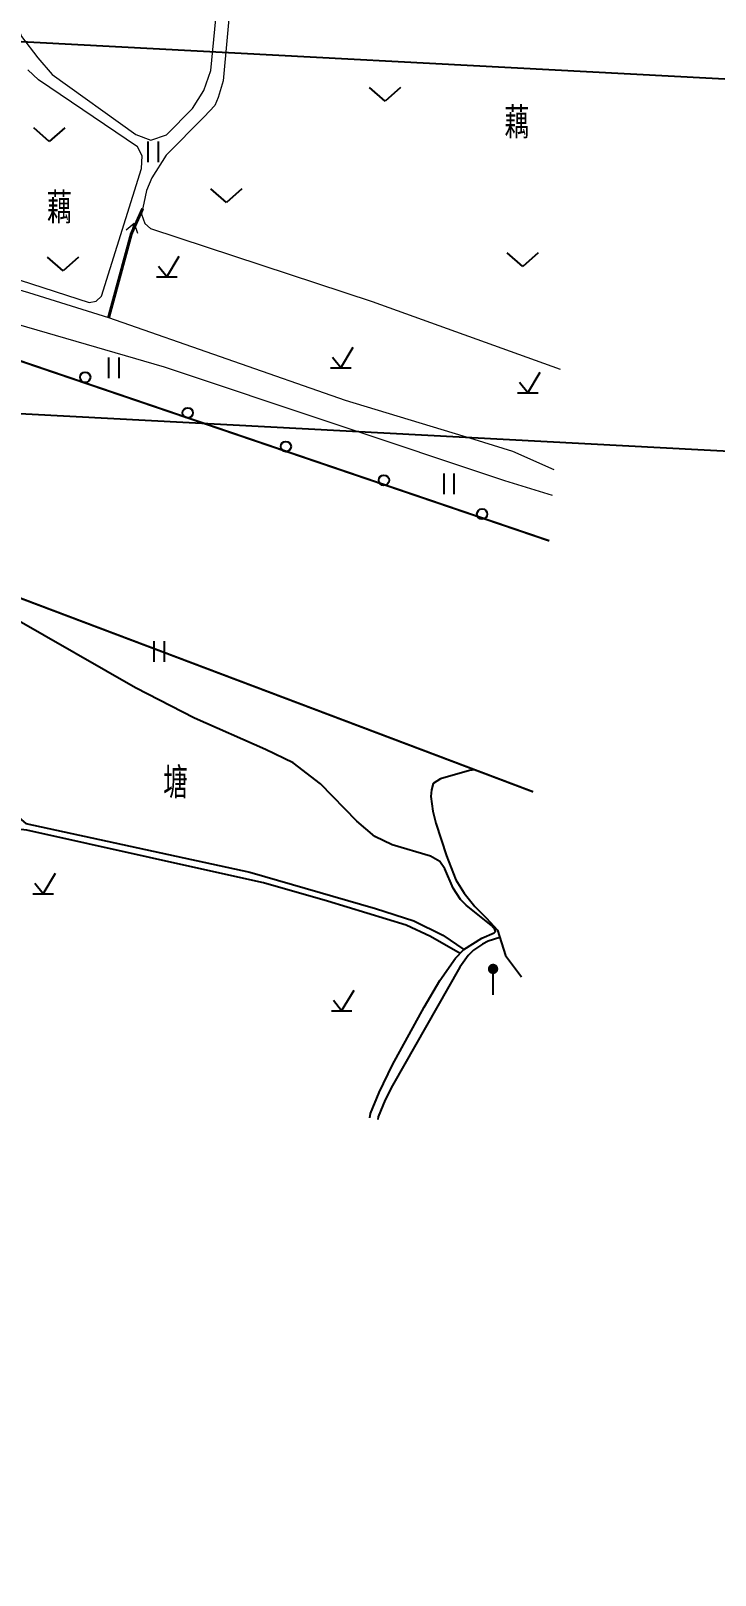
# Model space of a CAD drawing. Extents: x 529262 to 576451, y 2694391 to 2717535.
# Drawn here: x 567011.1 to 567044.2, y 2709845.5 to 2709920.3 of the extents above; entities that cross this region are included whole.
import ezdxf
from ezdxf.enums import TextEntityAlignment as Align
from ezdxf.xclip import XClip

# ---------------------------------------------------------------- set-up
doc = ezdxf.new("R2010")
doc.units = 0
doc.header["$XCLIPFRAME"] = 0
for name, color, linetype in [('DLSS', 4, 'Continuous'), ('DMTZ', 8, 'Continuous'), ('PP-COM', 7, 'Continuous'), ('RD-中线', 40, 'Continuous'), ('RD-红线', 7, 'Continuous'), ('ZBTZ', 8, 'Continuous'), ('ZJ', 7, 'Continuous')]:
    doc.layers.add(name, color=color, linetype=linetype)
doc.layers.add('SXSS', color=5, linetype='Continuous', lineweight=0)
doc.styles.add('HZ', font='rs.shx', dxfattribs={"width": 0.8, "bigfont": 'hztxt.shx'})
doc.linetypes.add('10421', pattern='A,2,[150,AAA.SHX,S=0.5,R=0,X=0,Y=0.5],1e-11', length=2)

# ---------------------------------------------------------------- blocks, each defined once
blk = doc.blocks.new('A$C19FD0107')
at = {"layer": 'RD-中线', "color": 8, "linetype": 'Continuous', "flags": 128}
for points in [[(-4915.644, 15741.627), (-4680.014, 15724.535, -0.06919), (-4464.529, 15678.478), (-4107.284, 15548.587, 0.074087), (-4020.642, 15530.949), (-3764.952, 15517.406)], [(-4490.734, 14139.438, 0), (-4490.29, 14139.417)], [(-3818.251, 14086.168, 0), (-3817.74, 14086.169)]]:
    blk.add_lwpolyline(points, format="xyb", dxfattribs=at)
at = {"layer": 'RD-红线', "color": 8, "linetype": 'Continuous', "flags": 128}
blk.add_lwpolyline([(-4021.594, 15512.975), (-3798.753, 15501.171)], dxfattribs=at)
blk = doc.blocks.new('gc086')
at = {"color": 8}
for p, q in [((0, 0), (7, 0)), ((7, 0), (6.18, 0.57)), ((7, 0), (6.18, -0.57))]:
    blk.add_line(p, q, dxfattribs=at)
blk = doc.blocks.new('gc126')
at = {"color": 8}
for p, q in [((0, 0), (-1.5, 1.32)), ((1.5, 1.32), (0, 0))]:
    blk.add_line(p, q, dxfattribs=at)
blk = doc.blocks.new('gc121')
at = {"color": 8}
for p, q in [((-0.5, -1), (-0.5, 1)), ((0.5, -1), (0.5, 1))]:
    blk.add_line(p, q, dxfattribs=at)
blk = doc.blocks.new('gc123')
at = {"color": 8}
for p, q in [((0, 0), (1.2, 2)), ((-1, 0), (1, 0)), ((0, 0), (-0.8, 1))]:
    blk.add_line(p, q, dxfattribs=at)
blk = doc.blocks.new('gc170')
at = {"color": 8, "linetype": 'Continuous'}
blk.add_circle((0, 0), 0.5, dxfattribs=at)
blk = doc.blocks.new('gc165')
at = {"color": 8}
blk.add_line((0, 0), (0, 2), dxfattribs=at)
at = {"color": 8, "const_width": 0.5}
blk.add_lwpolyline([(-0.25, 2.5, 1), (0.25, 2.5, 1)], format="xyb", close=True, dxfattribs=at)

msp = doc.modelspace()

# ---------------------------------------------------------------- linework, layer by layer
at = {"layer": 'DLSS', "linetype": 'Continuous', "const_width": 0.1, "elevation": 133.137, "flags": 128}
for points in [[(566939.532, 2709919.638), (567035.405, 2709883.451)], [(566987.524, 2709912.145), (567036.185, 2709895.608)]]:
    msp.add_lwpolyline(points, dxfattribs=at)
at = {"layer": 'DMTZ', "linetype": '10421', "elevation": 133.12, "flags": 128}
msp.add_lwpolyline([(567032.047, 2709875.81), (567032.917, 2709876.368), (567033.518, 2709876.628), (567033.575, 2709876.692), (567033.541, 2709876.785), (567033.379, 2709876.975), (567032.162, 2709877.967), (567031.883, 2709878.232), (567031.522, 2709878.783), (567031.123, 2709879.727), (567030.877, 2709880.076), (567030.424, 2709880.331), (567028.572, 2709880.891), (567027.733, 2709881.29), (567026.864, 2709882.03), (567025.102, 2709883.842), (567023.778, 2709884.859), (567022.429, 2709885.503), (567018.994, 2709887.016), (567016.126, 2709888.492), (567010.26, 2709891.851), (567009.403, 2709892.082), (567008.73, 2709892.12), (567008.091, 2709891.935), (567005.121, 2709885.443), (567007.836, 2709884.102), (567009.127, 2709883.345), (567010.816, 2709881.915), (567021.668, 2709879.565), (567027.755, 2709877.808), (567029.624, 2709877.209), (567031.028, 2709876.508), (567032.047, 2709875.81)], close=True, dxfattribs=at)
msp.add_lwpolyline([(567032.047, 2709875.81), (567032.917, 2709876.368), (567033.518, 2709876.628), (567033.575, 2709876.692), (567033.541, 2709876.785), (567033.379, 2709876.975), (567032.162, 2709877.967), (567031.883, 2709878.232), (567031.522, 2709878.783), (567031.123, 2709879.727), (567030.877, 2709880.076), (567030.424, 2709880.331), (567028.572, 2709880.891), (567027.733, 2709881.29), (567026.864, 2709882.03), (567025.102, 2709883.842), (567023.778, 2709884.859), (567022.429, 2709885.503), (567018.994, 2709887.016), (567016.126, 2709888.492), (567010.26, 2709891.851), (567009.403, 2709892.082), (567008.73, 2709892.12), (567008.091, 2709891.935), (567005.121, 2709885.443), (567007.836, 2709884.102), (567009.127, 2709883.345), (567010.816, 2709881.915), (567021.668, 2709879.565), (567027.755, 2709877.808), (567029.624, 2709877.209), (567031.028, 2709876.508), (567032.047, 2709875.81)], close=True, dxfattribs=at)
at = {"layer": 'DMTZ', "linetype": '10421', "flags": 128}
for points, elevation in [([(567032.575, 2709884.519), (567032.325, 2709884.492), (567030.91, 2709884.087), (567030.55, 2709883.85), (567030.47, 2709883.549), (567030.445, 2709883.234), (567030.547, 2709882.512), (567030.681, 2709881.938), (567031.21, 2709880.345), (567031.648, 2709879.197), (567032.061, 2709878.537), (567032.573, 2709877.899), (567033.118, 2709877.354), (567033.682, 2709876.76), (567034.06, 2709875.526), (567034.83, 2709874.485)], 132.711), ([(567032.575, 2709884.519), (567032.325, 2709884.492), (567030.91, 2709884.087), (567030.55, 2709883.85), (567030.47, 2709883.549), (567030.445, 2709883.234), (567030.547, 2709882.512), (567030.681, 2709881.938), (567031.21, 2709880.345), (567031.648, 2709879.197), (567032.061, 2709878.537), (567032.573, 2709877.899), (567033.118, 2709877.354), (567033.682, 2709876.76), (567034.06, 2709875.526), (567034.83, 2709874.485)], 132.711), ([(567031.858, 2709875.615), (567030.422, 2709876.446), (567029.244, 2709876.996), (567025.44, 2709878.153), (567022.338, 2709879.044), (567019.787, 2709879.602), (567010.863, 2709881.595), (567010.579, 2709881.627)], 133.194), ([(567031.858, 2709875.615), (567030.422, 2709876.446), (567029.244, 2709876.996), (567025.44, 2709878.153), (567022.338, 2709879.044), (567019.787, 2709879.602), (567010.863, 2709881.595), (567010.579, 2709881.627)], 133.194), ([(567031.858, 2709875.615), (567030.422, 2709876.446), (567029.244, 2709876.996), (567025.44, 2709878.153), (567022.338, 2709879.044), (567019.787, 2709879.602), (567010.863, 2709881.595), (567010.579, 2709881.627)], 133.194), ([(567031.858, 2709875.615), (567030.422, 2709876.446), (567029.244, 2709876.996), (567025.44, 2709878.153), (567022.338, 2709879.044), (567019.787, 2709879.602), (567010.863, 2709881.595), (567010.579, 2709881.627)], 133.194), ([(567033.791, 2709876.403), (567033.227, 2709876.224), (567032.949, 2709876.072), (567032.511, 2709875.78), (567032.247, 2709875.521), (567031.853, 2709874.962), (567028.582, 2709869.235), (567028.226, 2709868.531), (567027.891, 2709867.707), (567027.872, 2709867.578)], 132.711), ([(567033.791, 2709876.403), (567033.227, 2709876.224), (567032.949, 2709876.072), (567032.511, 2709875.78), (567032.247, 2709875.521), (567031.853, 2709874.962), (567028.582, 2709869.235), (567028.226, 2709868.531), (567027.891, 2709867.707), (567027.872, 2709867.578)], 132.711), ([(567033.791, 2709876.403), (567033.227, 2709876.224), (567032.949, 2709876.072), (567032.511, 2709875.78), (567032.247, 2709875.521), (567031.853, 2709874.962), (567028.582, 2709869.235), (567028.226, 2709868.531), (567027.891, 2709867.707), (567027.872, 2709867.578)], 132.711), ([(567033.791, 2709876.403), (567033.227, 2709876.224), (567032.949, 2709876.072), (567032.511, 2709875.78), (567032.247, 2709875.521), (567031.853, 2709874.962), (567028.582, 2709869.235), (567028.226, 2709868.531), (567027.891, 2709867.707), (567027.872, 2709867.578)], 132.711), ([(567027.49, 2709867.663), (567027.518, 2709867.867), (567027.932, 2709868.898), (567028.591, 2709870.237), (567030.123, 2709873.018), (567030.881, 2709874.314), (567031.64, 2709875.389), (567032.047, 2709875.81)], 133.12), ([(567027.49, 2709867.663), (567027.518, 2709867.867), (567027.932, 2709868.898), (567028.591, 2709870.237), (567030.123, 2709873.018), (567030.881, 2709874.314), (567031.64, 2709875.389), (567032.047, 2709875.81)], 133.12), ([(567027.49, 2709867.663), (567027.518, 2709867.867), (567027.932, 2709868.898), (567028.591, 2709870.237), (567030.123, 2709873.018), (567030.881, 2709874.314), (567031.64, 2709875.389), (567032.047, 2709875.81)], 133.12), ([(567027.49, 2709867.663), (567027.518, 2709867.867), (567027.932, 2709868.898), (567028.591, 2709870.237), (567030.123, 2709873.018), (567030.881, 2709874.314), (567031.64, 2709875.389), (567032.047, 2709875.81)], 133.12)]:
    msp.add_lwpolyline(points, dxfattribs=dict(at, elevation=elevation))
at = {"layer": 'SXSS', "color": 8, "linetype": '10421', "elevation": 132.386, "flags": 128}
msp.add_lwpolyline([(567020.983, 2709931.817), (567020.723, 2709932.019), (567015.059, 2709932.957), (567013.183, 2709933.245), (567009.329, 2709933.559), (567007.761, 2709933.83), (567004.478, 2709934.678), (567002.47, 2709935.303), (567001.208, 2709935.754), (566998.255, 2709937), (566996.991, 2709937.367), (566995.985, 2709937.568), (566993.46, 2709937.894), (566992.213, 2709937.991), (566991.837, 2709937.872), (566991.553, 2709937.331), (566991.121, 2709935.264), (566990.954, 2709931.768), (566991.123, 2709929.617), (566991.336, 2709928.816), (566992.007, 2709928.211), (566994.761, 2709927.366), (566995.95, 2709927.089), (566997.696, 2709926.832), (567004.915, 2709926.157), (567007.192, 2709925.701), (567007.988, 2709925.464), (567008.533, 2709925.009), (567009.098, 2709923.708), (567010.611, 2709920.032), (567011.39, 2709918.993), (567012.089, 2709918.189), (567016.147, 2709915.294), (567016.88, 2709915.021), (567017.635, 2709915.265), (567018.894, 2709916.552), (567019.443, 2709917.411), (567019.782, 2709918.387), (567021.047, 2709931.4)], close=True, dxfattribs=at)
msp.add_lwpolyline([(567020.983, 2709931.817), (567020.723, 2709932.019), (567015.059, 2709932.957), (567013.183, 2709933.245), (567009.329, 2709933.559), (567007.761, 2709933.83), (567004.478, 2709934.678), (567002.47, 2709935.303), (567001.208, 2709935.754), (566998.255, 2709937), (566996.991, 2709937.367), (566995.985, 2709937.568), (566993.46, 2709937.894), (566992.213, 2709937.991), (566991.837, 2709937.872), (566991.553, 2709937.331), (566991.121, 2709935.264), (566990.954, 2709931.768), (566991.123, 2709929.617), (566991.336, 2709928.816), (566992.007, 2709928.211), (566994.761, 2709927.366), (566995.95, 2709927.089), (566997.696, 2709926.832), (567004.915, 2709926.157), (567007.192, 2709925.701), (567007.988, 2709925.464), (567008.533, 2709925.009), (567009.098, 2709923.708), (567010.611, 2709920.032), (567011.39, 2709918.993), (567012.089, 2709918.189), (567016.147, 2709915.294), (567016.88, 2709915.021), (567017.635, 2709915.265), (567018.894, 2709916.552), (567019.443, 2709917.411), (567019.782, 2709918.387), (567021.047, 2709931.4)], close=True, dxfattribs=at)
msp.add_lwpolyline([(567020.983, 2709931.817), (567020.723, 2709932.019), (567015.059, 2709932.957), (567013.183, 2709933.245), (567009.329, 2709933.559), (567007.761, 2709933.83), (567004.478, 2709934.678), (567002.47, 2709935.303), (567001.208, 2709935.754), (566998.255, 2709937), (566996.991, 2709937.367), (566995.985, 2709937.568), (566993.46, 2709937.894), (566992.213, 2709937.991), (566991.837, 2709937.872), (566991.553, 2709937.331), (566991.121, 2709935.264), (566990.954, 2709931.768), (566991.123, 2709929.617), (566991.336, 2709928.816), (566992.007, 2709928.211), (566994.761, 2709927.366), (566995.95, 2709927.089), (566997.696, 2709926.832), (567004.915, 2709926.157), (567007.192, 2709925.701), (567007.988, 2709925.464), (567008.533, 2709925.009), (567009.098, 2709923.708), (567010.611, 2709920.032), (567011.39, 2709918.993), (567012.089, 2709918.189), (567016.147, 2709915.294), (567016.88, 2709915.021), (567017.635, 2709915.265), (567018.894, 2709916.552), (567019.443, 2709917.411), (567019.782, 2709918.387), (567021.047, 2709931.4)], close=True, dxfattribs=at)
msp.add_lwpolyline([(567020.983, 2709931.817), (567020.723, 2709932.019), (567015.059, 2709932.957), (567013.183, 2709933.245), (567009.329, 2709933.559), (567007.761, 2709933.83), (567004.478, 2709934.678), (567002.47, 2709935.303), (567001.208, 2709935.754), (566998.255, 2709937), (566996.991, 2709937.367), (566995.985, 2709937.568), (566993.46, 2709937.894), (566992.213, 2709937.991), (566991.837, 2709937.872), (566991.553, 2709937.331), (566991.121, 2709935.264), (566990.954, 2709931.768), (566991.123, 2709929.617), (566991.336, 2709928.816), (566992.007, 2709928.211), (566994.761, 2709927.366), (566995.95, 2709927.089), (566997.696, 2709926.832), (567004.915, 2709926.157), (567007.192, 2709925.701), (567007.988, 2709925.464), (567008.533, 2709925.009), (567009.098, 2709923.708), (567010.611, 2709920.032), (567011.39, 2709918.993), (567012.089, 2709918.189), (567016.147, 2709915.294), (567016.88, 2709915.021), (567017.635, 2709915.265), (567018.894, 2709916.552), (567019.443, 2709917.411), (567019.782, 2709918.387), (567021.047, 2709931.4)], close=True, dxfattribs=at)
at = {"layer": 'SXSS', "color": 8, "linetype": '10421', "flags": 128}
for points, elevation in [([(567038.386, 2709929.915), (567023.586, 2709931.858), (567022.455, 2709931.891), (567022.009, 2709931.761), (567021.718, 2709931.321), (567021.524, 2709930.422), (567020.372, 2709917.879), (567020.141, 2709917.084), (567019.969, 2709916.689), (567019.465, 2709916.145), (567017.61, 2709914.289), (567016.923, 2709913.195), (567016.664, 2709912.573), (567016.422, 2709911.425), (567016.581, 2709910.977), (567016.865, 2709910.741), (567027.605, 2709907.194), (567036.718, 2709903.917)], 132.266), ([(567038.386, 2709929.915), (567023.586, 2709931.858), (567022.455, 2709931.891), (567022.009, 2709931.761), (567021.718, 2709931.321), (567021.524, 2709930.422), (567020.372, 2709917.879), (567020.141, 2709917.084), (567019.969, 2709916.689), (567019.465, 2709916.145), (567017.61, 2709914.289), (567016.923, 2709913.195), (567016.664, 2709912.573), (567016.422, 2709911.425), (567016.581, 2709910.977), (567016.865, 2709910.741), (567027.605, 2709907.194), (567036.718, 2709903.917)], 132.266), ([(567038.386, 2709929.915), (567023.586, 2709931.858), (567022.455, 2709931.891), (567022.009, 2709931.761), (567021.718, 2709931.321), (567021.524, 2709930.422), (567020.372, 2709917.879), (567020.141, 2709917.084), (567019.969, 2709916.689), (567019.465, 2709916.145), (567017.61, 2709914.289), (567016.923, 2709913.195), (567016.664, 2709912.573), (567016.422, 2709911.425), (567016.581, 2709910.977), (567016.865, 2709910.741), (567027.605, 2709907.194), (567036.718, 2709903.917)], 132.266), ([(567038.386, 2709929.915), (567023.586, 2709931.858), (567022.455, 2709931.891), (567022.009, 2709931.761), (567021.718, 2709931.321), (567021.524, 2709930.422), (567020.372, 2709917.879), (567020.141, 2709917.084), (567019.969, 2709916.689), (567019.465, 2709916.145), (567017.61, 2709914.289), (567016.923, 2709913.195), (567016.664, 2709912.573), (567016.422, 2709911.425), (567016.581, 2709910.977), (567016.865, 2709910.741), (567027.605, 2709907.194), (567036.718, 2709903.917)], 132.266), ([(567007.725, 2709909.139), (567013.881, 2709907.154), (567014.227, 2709907.211), (567014.475, 2709907.458), (567016.42, 2709913.648), (567016.452, 2709914.255), (567016.224, 2709914.688), (567011.433, 2709917.943), (567010.914, 2709918.416)], 132.351), ([(567007.725, 2709909.139), (567013.881, 2709907.154), (567014.227, 2709907.211), (567014.475, 2709907.458), (567016.42, 2709913.648), (567016.452, 2709914.255), (567016.224, 2709914.688), (567011.433, 2709917.943), (567010.914, 2709918.416)], 132.351), ([(567007.725, 2709909.139), (567013.881, 2709907.154), (567014.227, 2709907.211), (567014.475, 2709907.458), (567016.42, 2709913.648), (567016.452, 2709914.255), (567016.224, 2709914.688), (567011.433, 2709917.943), (567010.914, 2709918.416)], 132.351), ([(567007.725, 2709909.139), (567013.881, 2709907.154), (567014.227, 2709907.211), (567014.475, 2709907.458), (567016.42, 2709913.648), (567016.452, 2709914.255), (567016.224, 2709914.688), (567011.433, 2709917.943), (567010.914, 2709918.416)], 132.351)]:
    msp.add_lwpolyline(points, dxfattribs=dict(at, elevation=elevation))
at = {"layer": 'SXSS', "color": 8, "linetype": 'Continuous', "flags": 128}
for points in [[(566964.146, 2709924.025), (566965.446, 2709923.629), (566972.852, 2709920.45), (566976.509, 2709918.948), (566978.466, 2709918.271), (566984.186, 2709916.495), (566986.88, 2709915.539), (566989.457, 2709914.587), (566995.341, 2709912.04), (566997.945, 2709911.071), (567000.328, 2709910.314), (567007.693, 2709908.582), (567010.947, 2709907.636), (567014.826, 2709906.418), (567026.298, 2709902.418), (567032.533, 2709900.539), (567034.399, 2709899.955), (567036.406, 2709899.059)], [(566964.146, 2709924.025), (566965.446, 2709923.629), (566972.852, 2709920.45), (566976.509, 2709918.948), (566978.466, 2709918.271), (566984.186, 2709916.495), (566986.88, 2709915.539), (566989.457, 2709914.587), (566995.341, 2709912.04), (566997.945, 2709911.071), (567000.328, 2709910.314), (567007.693, 2709908.582), (567010.947, 2709907.636), (567014.826, 2709906.418), (567026.298, 2709902.418), (567032.533, 2709900.539), (567034.399, 2709899.955), (567036.406, 2709899.059)], [(566964.146, 2709924.025), (566965.446, 2709923.629), (566972.852, 2709920.45), (566976.509, 2709918.948), (566978.466, 2709918.271), (566984.186, 2709916.495), (566986.88, 2709915.539), (566989.457, 2709914.587), (566995.341, 2709912.04), (566997.945, 2709911.071), (567000.328, 2709910.314), (567007.693, 2709908.582), (567010.947, 2709907.636), (567014.826, 2709906.418), (567026.298, 2709902.418), (567032.533, 2709900.539), (567034.399, 2709899.955), (567036.406, 2709899.059)], [(566964.146, 2709924.025), (566965.446, 2709923.629), (566972.852, 2709920.45), (566976.509, 2709918.948), (566978.466, 2709918.271), (566984.186, 2709916.495), (566986.88, 2709915.539), (566989.457, 2709914.587), (566995.341, 2709912.04), (566997.945, 2709911.071), (567000.328, 2709910.314), (567007.693, 2709908.582), (567010.947, 2709907.636), (567014.826, 2709906.418), (567026.298, 2709902.418), (567032.533, 2709900.539), (567034.399, 2709899.955), (567036.406, 2709899.059)], [(566963.896, 2709922.603), (566965.31, 2709922.207), (566970.242, 2709920.219), (566978.441, 2709917.004), (566985.12, 2709914.892), (566997.244, 2709910.214), (567000.255, 2709909.081), (567008.942, 2709906.523), (567017.523, 2709904.039), (567034.007, 2709898.534), (567036.327, 2709897.828)], [(566963.896, 2709922.603), (566965.31, 2709922.207), (566970.242, 2709920.219), (566978.441, 2709917.004), (566985.12, 2709914.892), (566997.244, 2709910.214), (567000.255, 2709909.081), (567008.942, 2709906.523), (567017.523, 2709904.039), (567034.007, 2709898.534), (567036.327, 2709897.828)], [(566963.896, 2709922.603), (566965.31, 2709922.207), (566970.242, 2709920.219), (566978.441, 2709917.004), (566985.12, 2709914.892), (566997.244, 2709910.214), (567000.255, 2709909.081), (567008.942, 2709906.523), (567017.523, 2709904.039), (567034.007, 2709898.534), (567036.327, 2709897.828)]]:
    msp.add_lwpolyline(points, dxfattribs=at)
at = {"layer": 'SXSS', "color": 8, "linetype": 'Continuous', "const_width": 0.15, "elevation": 132.6, "flags": 128}
msp.add_lwpolyline([(567014.826, 2709906.418), (567015.929, 2709910.479), (567016.48, 2709911.702)], dxfattribs=at)
msp.add_lwpolyline([(567014.826, 2709906.418), (567015.929, 2709910.479), (567016.48, 2709911.702)], dxfattribs=at)
msp.add_lwpolyline([(567014.826, 2709906.418), (567015.929, 2709910.479), (567016.48, 2709911.702)], dxfattribs=at)
msp.add_lwpolyline([(567014.826, 2709906.418), (567015.929, 2709910.479), (567016.48, 2709911.702)], dxfattribs=at)

# ---------------------------------------------------------------- block references
at = {"layer": 'PP-COM'}
ref = msp.add_blockref('A$C19FD0107', (570997.993, 2694390.603), dxfattribs=at)
XClip(ref).set_block_clipping_path([(-9366.4383134884, 14428.6043910822), (-3328.4480743363, 17452.7484863754)])
at = {"layer": 'SXSS', "color": 8, "linetype": 'Continuous', "xscale": 0.5000000001178746, "yscale": 0.5000000001178746, "zscale": 0.5000000001178746, "rotation": 74.80684646546464}
msp.add_blockref('gc086', (567015.146, 2709907.597, 132.6), dxfattribs=at)
msp.add_blockref('gc086', (567015.146, 2709907.597, 132.6), dxfattribs=at)
msp.add_blockref('gc086', (567015.146, 2709907.597, 132.6), dxfattribs=at)
msp.add_blockref('gc086', (567015.146, 2709907.597, 132.6), dxfattribs=at)
at = {"layer": 'ZBTZ', "linetype": 'Continuous', "xscale": 0.5, "yscale": 0.5}
for name, p in [('gc126', (567028.227, 2709916.904)), ('gc126', (567028.227, 2709916.904)), ('gc126', (567028.227, 2709916.904)), ('gc126', (567028.227, 2709916.904)), ('gc126', (567011.952, 2709914.952)), ('gc126', (567011.952, 2709914.952)), ('gc126', (567011.952, 2709914.952)), ('gc126', (567011.952, 2709914.952)), ('gc121', (567016.989, 2709914.447)), ('gc121', (567016.989, 2709914.447)), ('gc121', (567016.989, 2709914.447)), ('gc121', (567016.989, 2709914.447)), ('gc126', (567020.534, 2709911.988)), ('gc126', (567020.534, 2709911.988)), ('gc126', (567020.534, 2709911.988)), ('gc126', (567020.534, 2709911.988)), ('gc126', (567012.621, 2709908.692)), ('gc126', (567012.621, 2709908.692)), ('gc126', (567012.621, 2709908.692)), ('gc126', (567012.621, 2709908.692)), ('gc126', (567034.896, 2709908.894)), ('gc126', (567034.896, 2709908.894)), ('gc126', (567034.896, 2709908.894)), ('gc126', (567034.896, 2709908.894)), ('gc121', (567015.092, 2709903.988)), ('gc121', (567015.092, 2709903.988)), ('gc121', (567015.092, 2709903.988)), ('gc121', (567015.092, 2709903.988)), ('gc121', (567031.332, 2709898.367)), ('gc121', (567031.332, 2709898.367)), ('gc121', (567031.332, 2709898.367)), ('gc121', (567031.332, 2709898.367))]:
    msp.add_blockref(name, p, dxfattribs=at)
at = {"layer": 'ZBTZ', "linetype": 'Continuous', "xscale": 0.5, "yscale": 0.5, "zscale": 0.5}
for name, p in [('gc123', (567017.649, 2709908.401)), ('gc123', (567017.649, 2709908.401)), ('gc123', (567017.649, 2709908.401)), ('gc123', (567017.649, 2709908.401)), ('gc123', (567026.078, 2709903.981)), ('gc123', (567026.078, 2709903.981)), ('gc123', (567026.078, 2709903.981)), ('gc123', (567026.078, 2709903.981)), ('gc123', (567035.148, 2709902.779)), ('gc123', (567035.148, 2709902.779)), ('gc123', (567035.148, 2709902.779)), ('gc123', (567035.148, 2709902.779)), ('gc121', (567017.281, 2709890.248)), ('gc121', (567017.281, 2709890.248)), ('gc123', (567011.654, 2709878.512)), ('gc123', (567011.654, 2709878.512)), ('gc123', (567011.654, 2709878.512)), ('gc123', (567011.654, 2709878.512)), ('gc165', (567033.46, 2709873.626, 132.652)), ('gc165', (567033.46, 2709873.626, 132.652)), ('gc165', (567033.46, 2709873.626, 132.652)), ('gc165', (567033.46, 2709873.626, 132.652)), ('gc123', (567026.122, 2709872.843)), ('gc123', (567026.122, 2709872.843)), ('gc123', (567026.122, 2709872.843)), ('gc123', (567026.122, 2709872.843))]:
    msp.add_blockref(name, p, dxfattribs=at)
at = {"layer": 'ZBTZ', "linetype": 'Continuous'}
for p, xscale, yscale, zscale, rotation in [((567013.692, 2709903.53), 0.5000000000446111, 0.5000000000446111, 0.5000000000446111, 340.8704826858192), ((567013.692, 2709903.53), 0.5000000000446111, 0.5000000000446111, 0.5000000000446111, 340.8704826858192), ((567013.692, 2709903.53), 0.5000000000446111, 0.5000000000446111, 0.5000000000446111, 340.8704826858192), ((567013.692, 2709903.53), 0.5000000000446111, 0.5000000000446111, 0.5000000000446111, 340.8704826858192), ((567018.66, 2709901.807), 0.5000000000434848, 0.5000000000434848, 0.5000000000434848, 341.0495574249757), ((567018.66, 2709901.807), 0.5000000000434848, 0.5000000000434848, 0.5000000000434848, 341.0495574249757), ((567018.66, 2709901.807), 0.5000000000434848, 0.5000000000434848, 0.5000000000434848, 341.0495574249757), ((567018.66, 2709901.807), 0.5000000000434848, 0.5000000000434848, 0.5000000000434848, 341.0495574249757), ((567023.417, 2709900.174), 0.5000000000434848, 0.5000000000434848, 0.5000000000434848, 341.0495574249757), ((567023.417, 2709900.174), 0.5000000000434848, 0.5000000000434848, 0.5000000000434848, 341.0495574249757), ((567023.417, 2709900.174), 0.5000000000434848, 0.5000000000434848, 0.5000000000434848, 341.0495574249757), ((567023.417, 2709900.174), 0.5000000000434848, 0.5000000000434848, 0.5000000000434848, 341.0495574249757), ((567028.173, 2709898.54), 0.5000000000434848, 0.5000000000434848, 0.5000000000434848, 341.0495574249757), ((567028.173, 2709898.54), 0.5000000000434848, 0.5000000000434848, 0.5000000000434848, 341.0495574249757), ((567028.173, 2709898.54), 0.5000000000434848, 0.5000000000434848, 0.5000000000434848, 341.0495574249757), ((567028.173, 2709898.54), 0.5000000000434848, 0.5000000000434848, 0.5000000000434848, 341.0495574249757), ((567032.93, 2709896.907), 0.5000000000434848, 0.5000000000434848, 0.5000000000434848, 341.0495574249757), ((567032.93, 2709896.907), 0.5000000000434848, 0.5000000000434848, 0.5000000000434848, 341.0495574249757), ((567032.93, 2709896.907), 0.5000000000434848, 0.5000000000434848, 0.5000000000434848, 341.0495574249757), ((567032.93, 2709896.907), 0.5000000000434848, 0.5000000000434848, 0.5000000000434848, 341.0495574249757)]:
    msp.add_blockref('gc170', p, dxfattribs=dict(at, xscale=xscale, yscale=yscale, zscale=zscale, rotation=rotation))

# ---------------------------------------------------------------- texts
at = {"layer": 'SXSS', "color": 8, "linetype": '10421', "style": 'HZ', "width": 0.8}
msp.add_text('塘', height=1.5, dxfattribs=at).set_placement((567018.072, 2709883.968, -132.435), align=Align.MIDDLE)
msp.add_text('塘', height=1.5, dxfattribs=at).set_placement((567018.072, 2709883.968, -132.435), align=Align.MIDDLE)
msp.add_text('塘', height=1.5, dxfattribs=at).set_placement((567018.072, 2709883.968, -132.435), align=Align.MIDDLE)
msp.add_text('塘', height=1.5, dxfattribs=at).set_placement((567018.072, 2709883.968, -132.435), align=Align.MIDDLE)
at = {"layer": 'ZJ', "color": 8, "linetype": 'Continuous', "style": 'HZ', "width": 0.8}
for p in [(567034.613, 2709915.929), (567034.613, 2709915.929), (567034.613, 2709915.929), (567034.613, 2709915.929), (567012.44, 2709911.807), (567012.44, 2709911.807), (567012.44, 2709911.807), (567012.44, 2709911.807)]:
    msp.add_text('藕', height=1.5, dxfattribs=at).set_placement(p, align=Align.MIDDLE)

doc.saveas('drawing.dxf')
